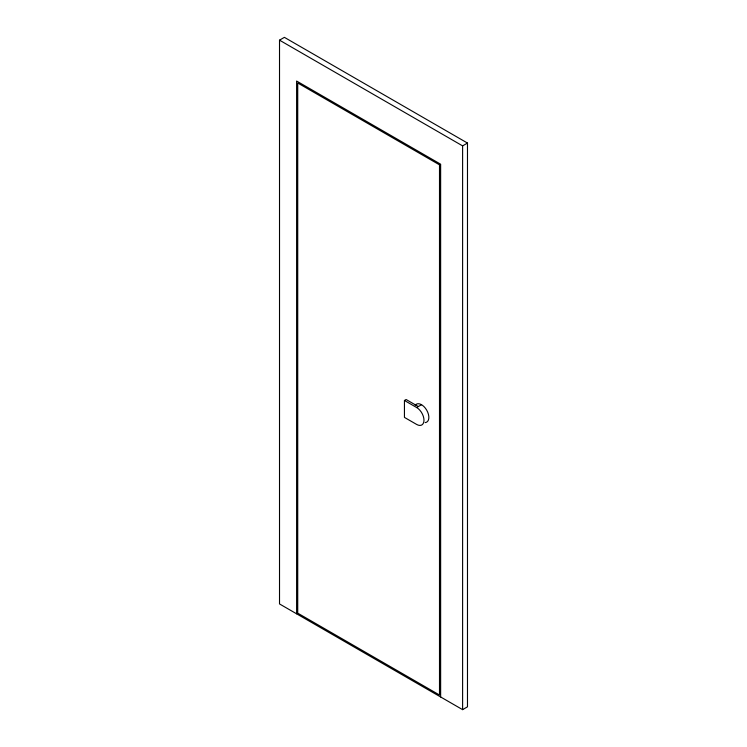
<?xml version="1.0" encoding="UTF-8"?>
<svg xmlns="http://www.w3.org/2000/svg" width="747" height="747" viewBox="0 0 747 747"><rect width="100%" height="100%" fill="white"/><g stroke="black" fill="none" stroke-linecap="round" stroke-linejoin="round"><path stroke-width="1.12" d="M279.518 40.17L284.392 37.35L467.482 143.06L467.482 706.83L462.608 709.65L279.518 603.94L279.518 40.17L462.608 145.88L467.482 143.06M404.444 400.476L416.649 407.526A10.355 5.976 60 0 1 423.979 420.216A10.355 5.976 60 0 1 416.649 424.436L404.444 417.396L404.444 400.476L406.116 399.514L418.32 406.564M416.649 407.526L421.532 404.706M462.608 145.88L462.608 709.65M440.637 696.97L440.637 164.2L296.606 81.04L296.606 613.81M415.192 405.276A10.355 5.976 60 0 1 426.714 410.178A10.355 5.976 60 0 1 425.192 422.606M439.507 164.844L297.726 82.992L297.726 613.156L439.507 695.009L439.507 164.844"/></g></svg>
